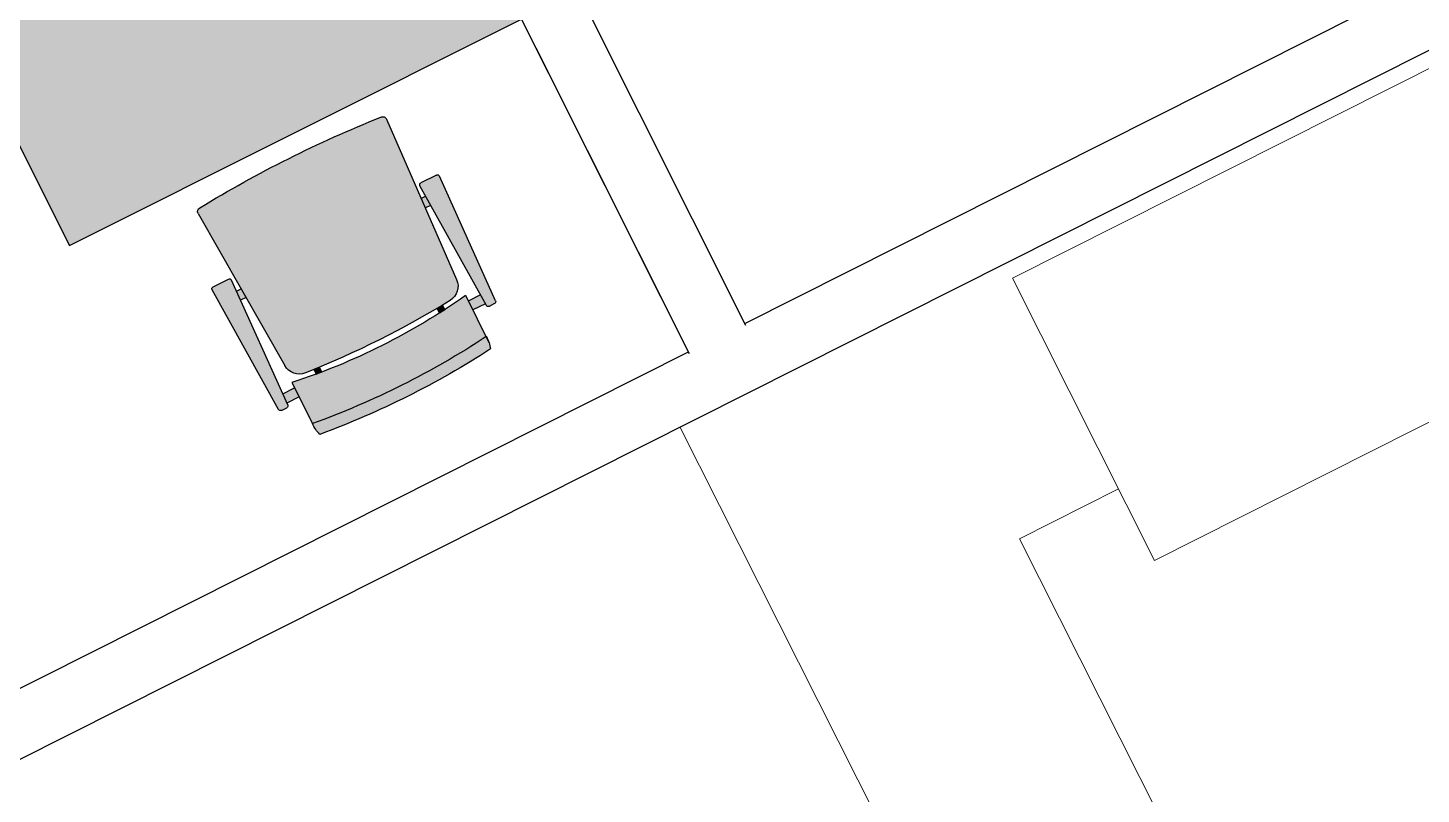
# Model space of a CAD drawing. Header units: millimetres. Extents: x 460 to 723, y 360 to 962.
# Drawn here: x 606.218 to 611.21, y 475.507 to 478.255 of the extents above; entities that cross this region are included whole.
import ezdxf

# ---------------------------------------------------------------- set-up
doc = ezdxf.new("R2010")
doc.units = ezdxf.units.MM
doc.layers.add('5', color=5, linetype='Continuous')
doc.layers.add('EQUIPAMIENTO MOVIL', color=10, linetype='Continuous')
doc.layers.add('MUEBLES', color=251, linetype='Continuous', lineweight=13)

# ---------------------------------------------------------------- blocks, each defined once
blk = doc.blocks.new('ca_mueb_silla075')
at = {"layer": 'EQUIPAMIENTO MOVIL'}
h = blk.add_hatch(color=255, dxfattribs=at)
h.dxf.hatch_style = 1
h.paths.add_polyline_path([(22.86, -19.62, 0.374105), (19.21, -15.85, 0.043295), (-19.17, -15.85, 0.372161), (-22.79, -19.62), (-24.97, -61.14, 0.414214), (-23.97, -62.14, 0.041953), (24.03, -62.14, 0.414214), (25.03, -61.14)])
h.paths.add_polyline_path([(-26.34, -10.92, 0.402106), (-26.84, -10.44), (-28.28, -10.44, 0.402106), (-28.78, -10.92), (-30.13, -43.41, 0.426426), (-29.63, -43.94), (-25.49, -43.94, 0.426426), (-24.99, -43.41)])
h.paths.add_polyline_path([(28.84, -10.92, 0.402106), (28.34, -10.44), (26.9, -10.44, 0.402106), (26.4, -10.92), (25.05, -43.41, 0.426426), (25.55, -43.94), (29.69, -43.94, 0.426426), (30.19, -43.41)])
h.paths.add_polyline_path([(25.27, -38.16), (23.83, -38.16), (23.95, -40.56), (25.17, -40.56)])
h.paths.add_polyline_path([(-23.76, -38.16), (-25.21, -38.16), (-25.11, -40.56), (-23.89, -40.56)])
h.paths.add_polyline_path([(-23.06, -11.4), (-26.32, -11.4), (-26.22, -13.8), (-23.06, -13.8)])
h.paths.add_polyline_path([(26.38, -11.4), (23.06, -11.4), (23.06, -13.8), (26.28, -13.8)])
h.paths.add_polyline_path([(23.06, -4.32, 0.057133), (-23.06, -4.32), (-23.06, -15.25, -0.075117), (23.06, -15.24)])
h.paths.add_polyline_path([(-22.64, -1.25, 0.110983), (-23.06, -4.32, -0.057133), (23.06, -4.32), (23.06, -3.11, 0.067738), (22.64, -1.25, 0.055268)])
h = blk.add_hatch(color=255, dxfattribs=at)
h.dxf.hatch_style = 1
h.paths.add_polyline_path([(-17.04, -14.46), (-15.56, -14.31), (-15.56, -15.57), (-17.04, -15.68)])
h = blk.add_hatch(color=255, dxfattribs=at)
h.dxf.hatch_style = 1
h.paths.add_polyline_path([(17.1, -14.46), (15.62, -14.31), (15.62, -15.57), (17.1, -15.68)])
for p, q in [((23.06, -2.71), (23.06, -15.24)), ((-23.06, -15.25), (-23.06, -4.32)), ((-28.78, -10.92), (-30.13, -43.41)), ((-28.28, -10.44), (-26.84, -10.44)), ((-26.34, -10.92), (-24.99, -43.41)), ((-23.06, -11.4), (-26.32, -11.4)), ((26.38, -11.4), (23.06, -11.4)), ((26.4, -10.92), (25.05, -43.41)), ((28.34, -10.44), (26.9, -10.44)), ((28.84, -10.92), (30.19, -43.41)), ((-26.22, -13.8), (-23.06, -13.8)), ((26.28, -13.8), (23.03, -13.8)), ((-24.97, -61.14), (-22.79, -19.62)), ((25.03, -61.14), (22.86, -19.62)), ((-23.76, -38.16), (-25.21, -38.16)), ((23.83, -38.16), (25.27, -38.16)), ((-25.11, -40.56), (-23.89, -40.56)), ((25.17, -40.56), (23.95, -40.56)), ((-29.63, -43.94), (-25.49, -43.94)), ((29.69, -43.94), (25.55, -43.94))]:
    blk.add_line(p, q, dxfattribs=at)
for points in [[(-17.04, -14.46), (-15.56, -14.31), (-15.56, -15.57), (-17.04, -15.68)], [(17.1, -14.46), (15.62, -14.31), (15.62, -15.57), (17.1, -15.68)]]:
    blk.add_lwpolyline(points, close=True, dxfattribs=at)
for centre, radius, start, end in [((0, -205.43), 205.43, 83.6732, 96.3268), ((-16.02, -3.71), 7.06, 159.5838, 184.9155), ((0, -205.43), 202.43, 83.4602, 96.5398), ((16.02, -3.71), 7.06, 355.0845, 20.4162), ((-28.28, -10.94), 0.5, 90, 177.6213), ((-26.84, -10.94), 0.5, 2.3787, 90), ((26.9, -10.94), 0.5, 90, 177.6213), ((28.34, -10.94), 0.5, 2.3787, 90), ((0.03, -167.84), 154.33, 81.4207, 98.604), ((-18.8, -19.83), 4, 95.3467, 177), ((0.03, -237.04), 222.02, 85.0383, 94.9617), ((18.86, -19.83), 4, 3, 84.6533), ((-29.63, -43.44), 0.5, 177.6213, 270), ((-25.49, -43.44), 0.5, 270, 2.3787), ((25.55, -43.44), 0.5, 177.6213, 270), ((29.69, -43.44), 0.5, 270, 2.3787), ((-23.97, -61.14), 1, 180, 270), ((0.03, 223.4), 286.54, 265.1954, 274.8046), ((24.03, -61.14), 1, 270, 0)]:
    blk.add_arc(centre, radius, start, end, dxfattribs=at)
blk = doc.blocks.new('*U76')
at = {"layer": 'EQUIPAMIENTO MOVIL', "true_color": 0xffffff}
h = blk.add_hatch(color=7, dxfattribs=at)
h.dxf.hatch_style = 1
h.paths.add_polyline_path([(1643.6821, 1761.3067), (1644.8821, 1761.3067), (1644.8821, 1760.7067), (1643.6821, 1760.7067)])
at = {"layer": 'EQUIPAMIENTO MOVIL'}
blk.add_lwpolyline([(1643.6821, 1761.3067), (1644.8821, 1761.3067), (1644.8821, 1760.7067), (1643.6821, 1760.7067)], close=True, dxfattribs=at)

msp = doc.modelspace()

# ---------------------------------------------------------------- linework, layer by layer
at = {"layer": '5', "elevation": -8.1697}
for points in [[(602.7282, 482.0393), (605.9895, 475.5317), (614.2176, 479.6763)], [(606.5748, 481.1031), (608.5873, 477.0873)], [(606.8785, 481.0025), (608.7897, 477.1888)], [(606.6762, 480.9006), (608.486, 477.2894)], [(608.787, 477.1943), (614.1157, 479.8785)], [(606.0903, 475.836), (608.5847, 477.0925)]]:
    msp.add_lwpolyline(points, dxfattribs=at)
at = {"layer": 'MUEBLES', "elevation": -8.1697}
msp.add_lwpolyline([(610.2551, 476.3451), (611.8057, 477.1262), (611.2963, 478.1374), (609.7457, 477.3564)], close=True, dxfattribs=at)
for points in [[(608.5547, 476.8238), (611.8145, 470.3523)], [(609.7712, 476.4223), (610.1262, 476.6011)], [(609.7712, 476.4223), (612.216, 471.5688)]]:
    msp.add_lwpolyline(points, dxfattribs=at)

# ---------------------------------------------------------------- block references
at = {"layer": 'EQUIPAMIENTO MOVIL'}
for name, p, xscale, yscale, zscale, rotation in [('*U76', (4017.4207, -786.3435, -8.1697), -1.509708263131599, 1.509708263131599, 1.509708263131599, 26.61789720323558), ('ca_mueb_silla075', (607.5786, 476.933, -8.1697), -0.015097082631316, 0.01509708263131599, 0.015097082631316, 206.6178972032095)]:
    msp.add_blockref(name, p, dxfattribs=dict(at, xscale=xscale, yscale=yscale, zscale=zscale, rotation=rotation))

doc.saveas('drawing.dxf')
